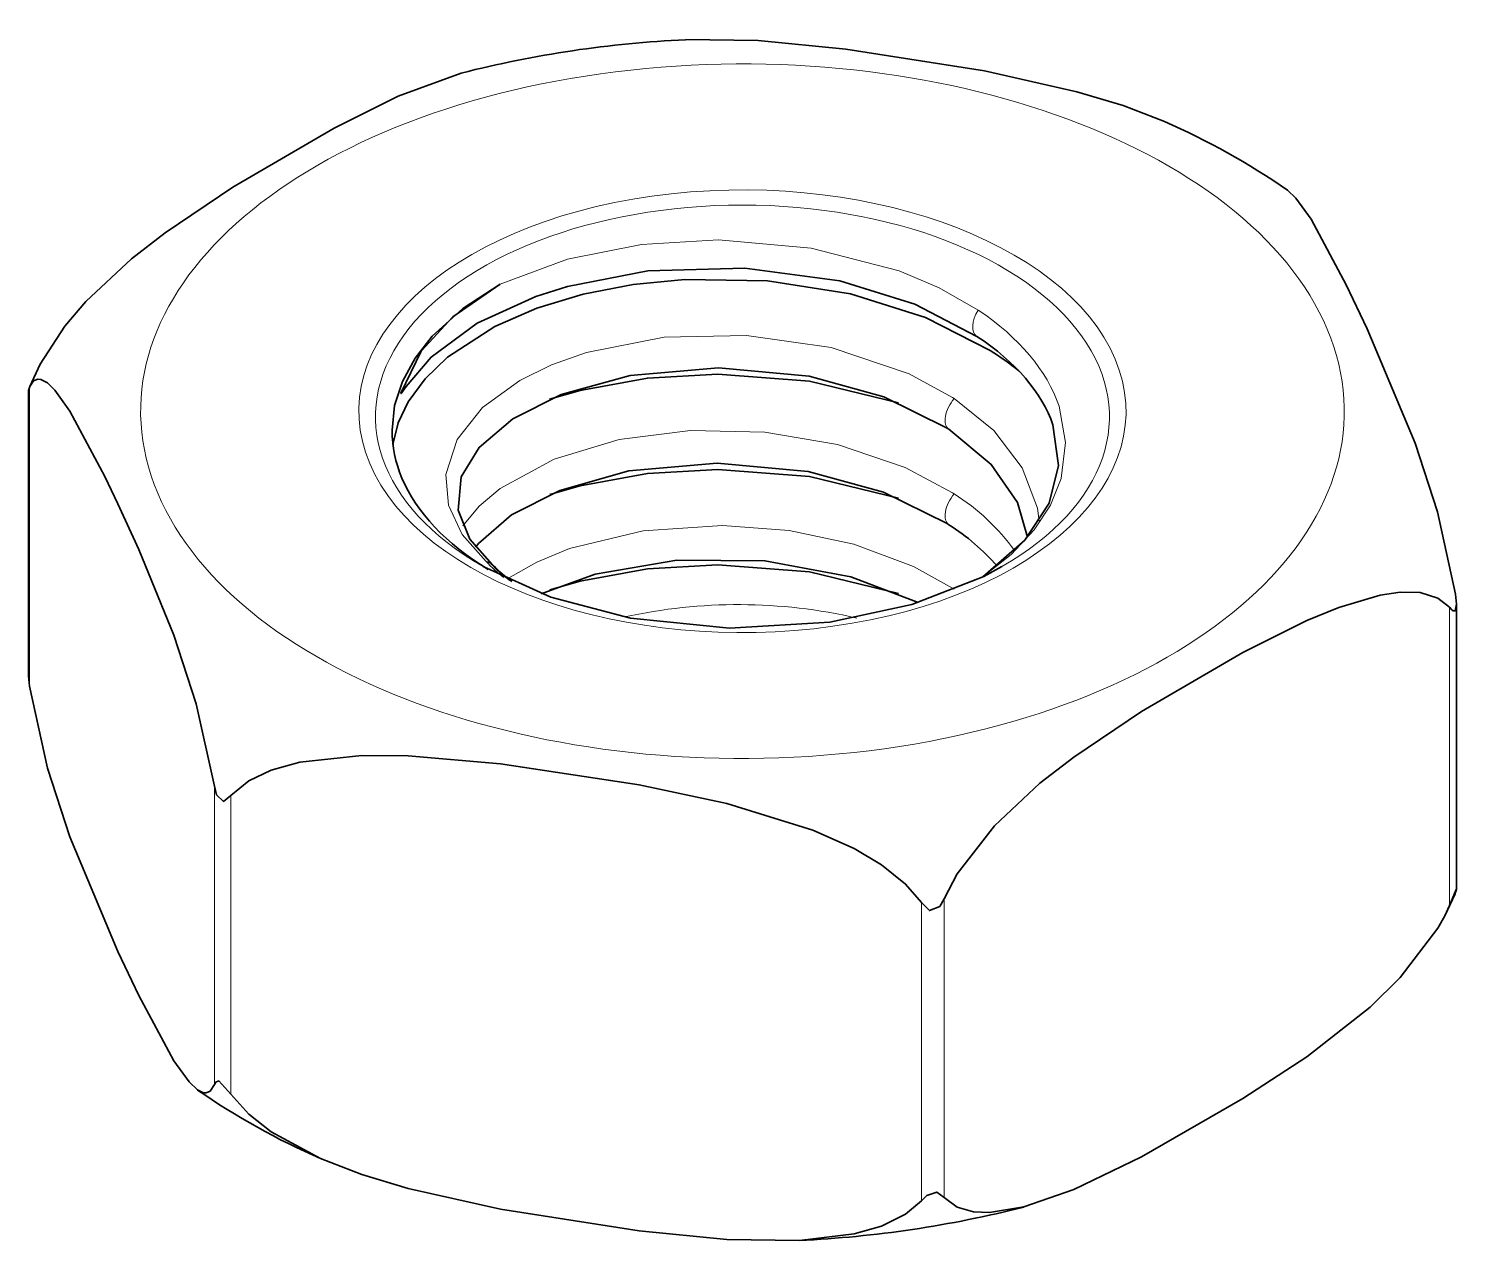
# Model space of a CAD drawing. Extents: x 145 to 857, y 42 to 790.
# Drawn here: x 702.68 to 708.8, y 445.13 to 450.32 of the extents above; entities that cross this region are included whole.
import ezdxf

# ---------------------------------------------------------------- set-up
doc = ezdxf.new("R2010")
doc.units = 0

msp = doc.modelspace()

# ---------------------------------------------------------------- linework, layer by layer
at = {"color": 7, "lineweight": 35, "ltscale": 0.002631}
msp.add_line((702.7347, 448.8781), (702.6899, 448.7829), dxfattribs=at)
at = {"color": 7, "lineweight": 35, "ltscale": 0.000325739}
msp.add_line((702.6846, 448.7654), (702.688, 448.778), dxfattribs=at)
at = {"color": 7, "lineweight": 35, "ltscale": 0.030574}
for p, q in [((702.6846, 447.5424), (702.6846, 448.7654)), ((708.796, 446.6279), (708.796, 447.8509))]:
    msp.add_line(p, q, dxfattribs=at)
at = {"color": 7, "lineweight": 35, "ltscale": 0.000132182}
msp.add_line((702.688, 448.778), (702.6899, 448.7829), dxfattribs=at)
at = {"color": 7, "lineweight": 13, "ltscale": 0.03195}
for p, q in [((702.688, 447.4999), (702.688, 448.778)), ((708.7667, 446.5596), (708.7667, 447.8376)), ((706.5063, 445.2954), (706.5063, 446.5734))]:
    msp.add_line(p, q, dxfattribs=at)
at = {"color": 7, "lineweight": 13, "ltscale": 0.000218804}
for p, q in [((706.6393, 448.7357), (706.6466, 448.7309)), ((706.6393, 448.3274), (706.6466, 448.3226))]:
    msp.add_line(p, q, dxfattribs=at)
at = {"color": 7, "lineweight": 35, "ltscale": 0.00020908}
msp.add_line((706.6168, 448.6035), (706.6238, 448.599), dxfattribs=at)
at = {"color": 7, "lineweight": 35, "ltscale": 0.000208666}
msp.add_line((706.6168, 448.1953), (706.6238, 448.1907), dxfattribs=at)
at = {"color": 7, "lineweight": 13, "ltscale": 0.000565052}
msp.add_line((704.6636, 448.0238), (704.643, 448.0332), dxfattribs=at)
at = {"color": 7, "lineweight": 13, "ltscale": 0.00031599}
msp.add_line((704.6735, 448.016), (704.6636, 448.0238), dxfattribs=at)
at = {"color": 7, "lineweight": 35, "ltscale": 0.000161377}
msp.add_line((704.6688, 448.0204), (704.6735, 448.016), dxfattribs=at)
at = {"color": 7, "lineweight": 13, "ltscale": 0.000219223}
msp.add_line((706.6393, 447.9192), (706.6466, 447.9144), dxfattribs=at)
at = {"color": 7, "lineweight": 35, "ltscale": 0.001065}
for p, q in [((708.796, 447.8509), (708.7925, 447.8934)), ((702.6846, 447.5424), (702.688, 447.4999))]:
    msp.add_line(p, q, dxfattribs=at)
at = {"color": 7, "lineweight": 13, "ltscale": 0.031951}
for p, q in [((703.4799, 445.7935), (703.4799, 447.0715)), ((703.5507, 445.7526), (703.5507, 447.0307)), ((706.6029, 445.3103), (706.6029, 446.5884))]:
    msp.add_line(p, q, dxfattribs=at)
at = {"color": 7, "lineweight": 35, "ltscale": 0.000326475}
msp.add_line((708.796, 446.6279), (708.7925, 446.6153), dxfattribs=at)
at = {"color": 7, "lineweight": 35, "ltscale": 0.002633}
msp.add_line((708.7458, 446.5151), (708.7905, 446.6104), dxfattribs=at)
at = {"color": 7, "lineweight": 35, "ltscale": 0.001229}
msp.add_line((708.7667, 446.5596), (708.7458, 446.5151), dxfattribs=at)
at = {"color": 7, "lineweight": 35, "ltscale": 0.000132754}
msp.add_line((708.7925, 446.6153), (708.7905, 446.6104), dxfattribs=at)
at = {"color": 7, "lineweight": 35}
for points in [[(705.4962, 450.2676), (705.808, 450.2635), (706.1823, 450.2269), (706.7756, 450.1334), (707.1716, 450.0448), (707.3689, 449.9854), (707.5466, 449.9168)], [(704.5367, 450.1243), (704.2672, 450.0251), (703.9931, 449.8882), (703.5588, 449.6358), (703.2689, 449.441), (703.1245, 449.3288), (702.93, 449.147), (702.8397, 449.0411), (702.7347, 448.8781)], [(708.0725, 449.6232), (708.1091, 449.5889), (708.1739, 449.4987), (708.3243, 449.2182), (708.4133, 449.0298)], [(706.7437, 448.9971), (706.478, 449.1353), (706.1573, 449.2346), (705.7508, 449.2896), (705.3349, 449.277), (704.9915, 449.2112), (704.8564, 449.1684)], [(704.2402, 448.5948), (704.2515, 448.7005), (704.2847, 448.8041), (704.3388, 448.9036), (704.412, 448.9973), (704.5436, 449.117), (704.7028, 449.2203)], [(704.8564, 449.1684), (704.6051, 449.0534), (704.4075, 448.9082), (704.3013, 448.7829), (704.2791, 448.7523), (704.2782, 448.7542), (704.3648, 448.9333), (704.5001, 449.0804), (704.7028, 449.2203)], [(706.8009, 448.9367), (706.5228, 449.0785), (706.2021, 449.179), (705.8471, 449.2346), (705.494, 449.2404), (705.2718, 449.2187), (705.0578, 449.1772), (704.8599, 449.1173), (704.6796, 449.0388)], [(704.244, 448.5338), (704.2665, 448.6266), (704.3088, 448.7164), (704.3815, 448.8159), (704.4772, 448.9076), (704.6796, 449.0388)], [(708.7925, 447.8934), (708.7152, 448.2459), (708.6192, 448.5391), (708.4133, 449.0298)], [(706.6168, 448.6035), (706.3457, 448.7375), (706.0249, 448.826), (705.6374, 448.8624), (705.2599, 448.8301), (704.9645, 448.7484), (704.7578, 448.6444), (704.6133, 448.5218), (704.5361, 448.3949), (704.5229, 448.2523), (704.5731, 448.1289), (704.6688, 448.0204)], [(706.4083, 448.7125), (706.0269, 448.8047), (705.6348, 448.8356), (705.3335, 448.8185), (705.0451, 448.7658), (704.9149, 448.7281)], [(702.6899, 448.7829), (702.7062, 448.8066), (702.7242, 448.8142), (702.7373, 448.8127), (702.7653, 448.7974), (702.7965, 448.767), (702.8613, 448.6768), (703.0117, 448.3964), (703.0671, 448.2803)], [(706.6238, 448.599), (706.8049, 448.449), (706.9173, 448.2863), (706.9595, 448.1368)], [(707.0692, 448.618), (707.0931, 448.4434), (707.0527, 448.2834), (706.949, 448.1246), (706.7687, 447.9678)], [(706.6168, 448.1953), (706.3443, 448.3298), (706.0218, 448.4183), (705.6324, 448.4542), (705.2537, 448.4207), (704.9581, 448.3377), (704.7521, 448.2324), (704.6108, 448.1106), (704.5977, 448.0947)], [(706.408, 448.3044), (706.0269, 448.3964), (705.6349, 448.4273), (705.3338, 448.4103), (705.0455, 448.3577), (704.9154, 448.32)], [(703.4799, 447.0715), (703.4026, 447.424), (703.3066, 447.7172), (703.1562, 448.085), (703.0671, 448.2803)], [(706.4928, 447.8571), (706.2036, 447.9677), (705.8364, 448.0359), (705.4596, 448.0394), (705.1095, 447.9795), (704.8782, 447.8948)], [(704.6298, 448.0112), (704.9194, 447.8798), (705.2604, 447.7901), (705.6849, 447.7477), (706.1136, 447.7729), (706.4656, 447.8488), (706.7731, 447.9694), (706.8508, 448.0112)], [(706.408, 447.8961), (706.0269, 447.9882), (705.6349, 448.0191), (705.3338, 448.0021), (705.0455, 447.9495), (704.9154, 447.9118)], [(708.7667, 447.8376), (708.7169, 447.8767), (708.641, 447.8997), (708.5555, 447.9017), (708.4701, 447.8893), (708.2932, 447.8365), (708.1562, 447.7798), (707.8822, 447.6429), (707.4479, 447.3904), (707.158, 447.1957), (707.0135, 447.0834), (706.8191, 446.9016), (706.6591, 446.6955), (706.6029, 446.5884)], [(708.7667, 447.8376), (708.7767, 447.8266), (708.7817, 447.8225), (708.7909, 447.8223), (708.796, 447.8509)], [(702.688, 447.4999), (702.7653, 447.1474), (702.8613, 446.8542), (703.0671, 446.3635)], [(706.5063, 446.5734), (706.4384, 446.6518), (706.3347, 446.7347), (706.2179, 446.804), (706.0416, 446.8833), (705.6725, 446.9971), (705.2982, 447.0762), (704.705, 447.1663), (704.3089, 447.2002), (704.1116, 447.2018), (703.8459, 447.1735), (703.7225, 447.1389), (703.6274, 447.0936), (703.5507, 447.0307)], [(703.4799, 447.0715), (703.4885, 447.0342), (703.5194, 447.0057), (703.5507, 447.0307)], [(708.7667, 446.5596), (708.7947, 446.6281), (708.7954, 446.6289), (708.796, 446.6279)], [(706.6029, 446.5884), (706.5848, 446.5551), (706.5401, 446.5386), (706.5063, 446.5734)], [(708.7458, 446.5151), (708.7169, 446.463), (708.5555, 446.2516), (708.4264, 446.1252), (708.1562, 445.9125), (707.8822, 445.733), (707.4479, 445.484), (707.158, 445.344), (706.9437, 445.269)], [(703.408, 445.7701), (703.3714, 445.8044), (703.3066, 445.8946), (703.1562, 446.1751), (703.0671, 446.3635)], [(703.4799, 445.7935), (703.4617, 445.7648), (703.4453, 445.7574), (703.4333, 445.758), (703.408, 445.7701)], [(703.4799, 445.7935), (703.4856, 445.8034), (703.4991, 445.8088), (703.5507, 445.7526)], [(703.934, 445.4765), (703.7225, 445.5913), (703.6274, 445.666), (703.5507, 445.7526)], [(705.9844, 445.1257), (705.6725, 445.1298), (705.2982, 445.1664), (704.705, 445.2599), (704.3089, 445.3485), (704.1116, 445.4079), (703.934, 445.4765)], [(706.5063, 445.2954), (706.4384, 445.2381), (706.3347, 445.1873), (706.2179, 445.154), (705.9844, 445.1257)], [(706.6029, 445.3103), (706.572, 445.3332), (706.529, 445.3183), (706.5063, 445.2954)], [(706.9437, 445.269), (706.7972, 445.2453), (706.7287, 445.2482), (706.6591, 445.268), (706.6029, 445.3103)]]:
    msp.add_lwpolyline(points, dxfattribs=at)
at = {"color": 7, "lineweight": 13}
for points in [[(706.7487, 449.1094), (706.5819, 449.2047), (706.4104, 449.2772), (706.0347, 449.3753), (705.6371, 449.41), (705.3084, 449.3907), (704.9919, 449.3276), (704.7028, 449.2203)], [(704.643, 448.0332), (704.5406, 448.1483), (704.4818, 448.2743), (704.4706, 448.4052), (704.5186, 448.5548), (704.6273, 448.6919), (704.7875, 448.8087), (704.9225, 448.8751), (705.0728, 448.9283), (705.405, 448.993), (705.7573, 449.0008), (706.1191, 448.9487), (706.454, 448.8364), (706.6393, 448.7357)], [(706.6466, 448.7309), (706.816, 448.5934), (706.9377, 448.4345), (707.0026, 448.2611), (707.0101, 448.2051)], [(706.7707, 447.969), (706.8901, 448.0627), (706.9886, 448.168), (707.0582, 448.2747), (707.1036, 448.3878), (707.1232, 448.543), (707.0952, 448.6984)], [(704.5427, 448.1858), (704.613, 448.2698), (704.7036, 448.3463), (704.9342, 448.4717), (705.212, 448.5549), (705.5182, 448.5936), (705.8353, 448.5865), (706.147, 448.5338), (706.4366, 448.4359), (706.6393, 448.3274)], [(704.736, 447.9605), (704.8599, 448.0305), (704.9999, 448.0883), (705.3146, 448.165), (705.6544, 448.1879), (705.9396, 448.1659), (706.2163, 448.1069), (706.4723, 448.0115), (706.6393, 447.9192)]]:
    msp.add_lwpolyline(points, dxfattribs=at)
at = {"color": 7, "lineweight": 35}
for centre, radius, start, end in [((705.7148, 445.5063), 4.7661, 92.62958, 104.3111), ((706.3125, 447.0838), 3.0899, 55.27611, 66.46247), ((706.0848, 447.8109), 1.3342, 51.09214, 57.54188), ((704.7651, 448.5974), 0.5249, 180.27745, 203.21017), ((706.1218, 447.3991), 0.9371, 40.90404, 57.61799), ((705.1888, 448.5341), 0.7309, 225.15341, 233.42262), ((705.168, 448.3095), 3.0899, 235.2761, 246.46248), ((705.7657, 449.887), 4.7661, 272.62959, 284.31111)]:
    msp.add_arc(centre, radius, start, end, dxfattribs=at)
at = {"color": 7, "lineweight": 13}
for centre, radius, start, end in [((706.1433, 447.5284), 0.9399, 35.82538, 57.63339), ((705.0649, 448.4166), 0.5701, 222.26257, 232.54498), ((705.2172, 448.5793), 0.7844, 225.09387, 233.63889), ((705.0818, 448.4082), 0.5681, 222.58069, 233.45403), ((705.7225, 445.5833), 2.2652, 77.06353, 102.43111)]:
    msp.add_arc(centre, radius, start, end, dxfattribs=at)
for centre, major_axis, ratio, start_param, end_param in [((705.7402, 448.6765), (2.5754, 0), 0.57735, 0.238201, 6.521386), ((705.7402, 448.6765), (1.6414, 0), 0.57735, 3.379793, 9.662978), ((705.7402, 448.6525), (1.5707, 0), 0.57735, 5.497715, 10.210378), ((706.7989, 449.0804), (-0.0552, -0.0834), 0.57847, 4.747903, 6.283188), ((705.6269, 448.5369), (1.4965, -0.0117), 0.58383, 0.199239, 0.727806), ((706.6785, 448.6827), (-0.0546, -0.0837), 0.543957, 4.480494, 6.282041), ((706.6785, 448.2744), (-0.0546, -0.0837), 0.543957, 4.480494, 6.282041), ((704.6027, 447.9453), (-0.0661, -0.0751), 0.736343, 3.141557, 3.528261)]:
    msp.add_ellipse(centre, major_axis=major_axis, ratio=ratio, start_param=start_param, end_param=end_param, dxfattribs=at)
at = {"color": 7, "lineweight": 35}
for centre, major_axis, ratio, start_param, end_param in [((705.7835, 448.5399), (1.3091, -0.0984), 0.565456, 0.236926, 0.790929), ((705.7407, 448.595), (1.5005, 0.0002), 0.577285, 3.379674, 3.900004)]:
    msp.add_ellipse(centre, major_axis=major_axis, ratio=ratio, start_param=start_param, end_param=end_param, dxfattribs=at)

doc.saveas('drawing.dxf')
